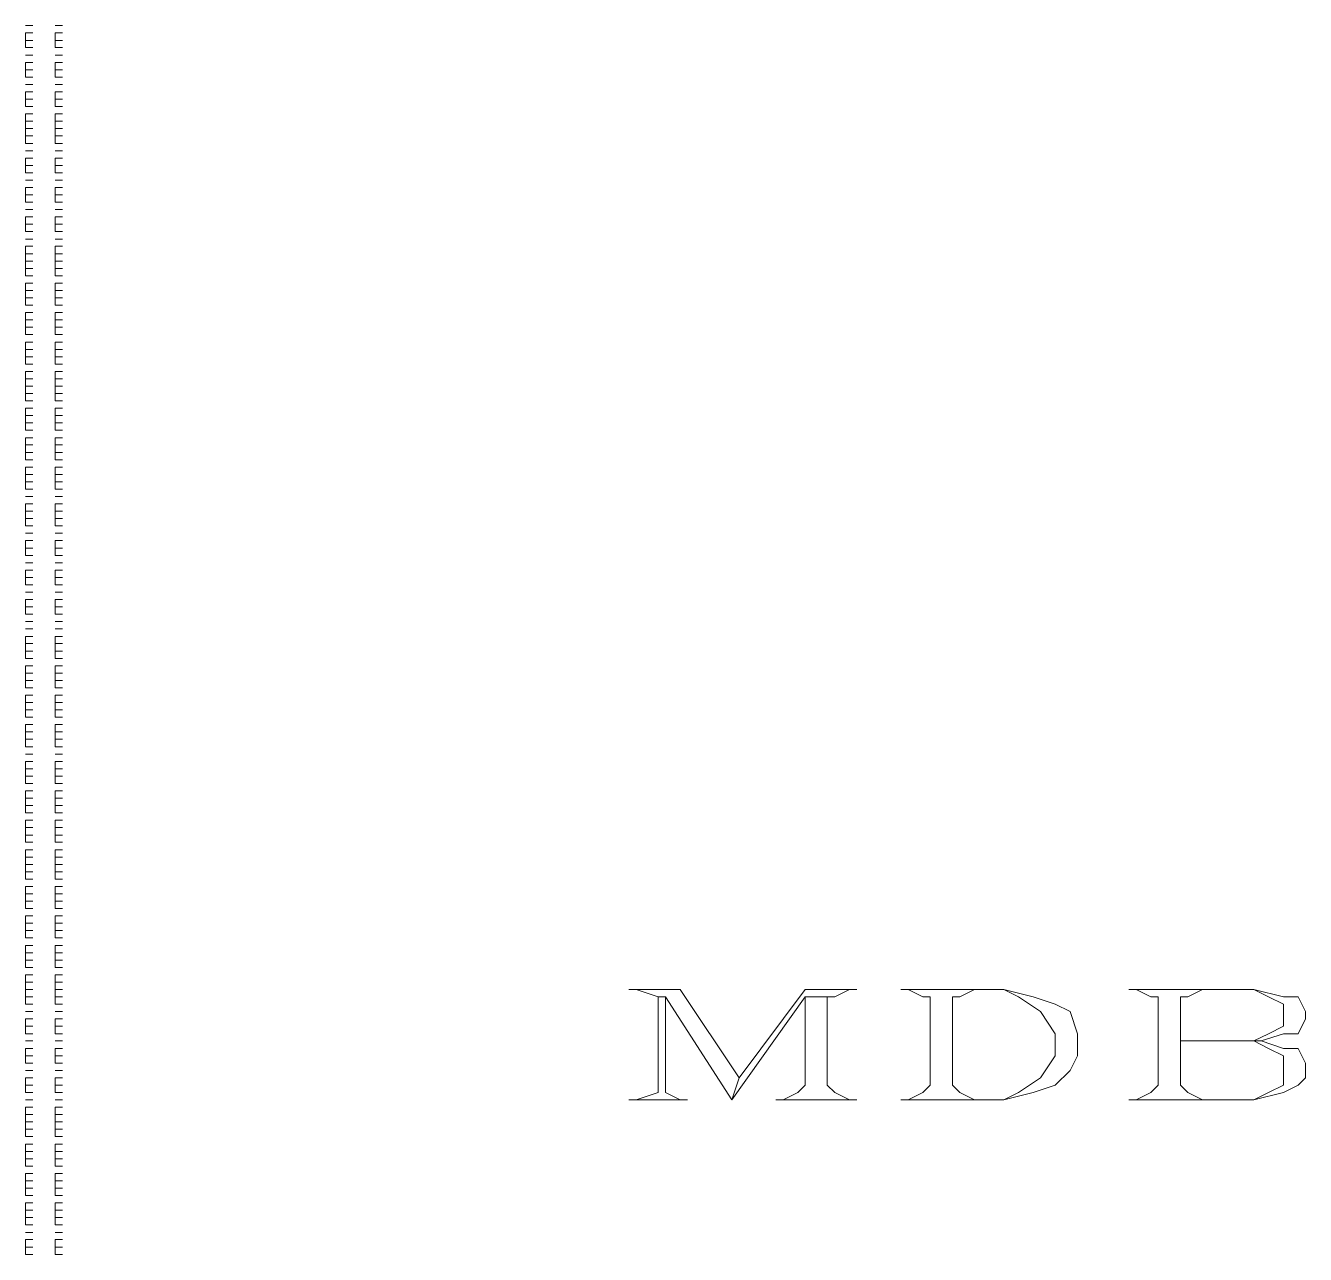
# Model space of a CAD drawing. Header units: inches. Extents: x 0.2 to 10.8, y 0.5 to 8.
# Drawn here: x 9.0083 to 9.2983, y 5.2783 to 5.5567 of the extents above; entities that cross this region are included whole.
import ezdxf

# ---------------------------------------------------------------- set-up
doc = ezdxf.new("R2010")
doc.units = ezdxf.units.IN
doc.header["$MEASUREMENT"] = 0
doc.layers.add('PDF_Geometry', color=7, linetype='Continuous')

msp = doc.modelspace()

# ---------------------------------------------------------------- linework, layer by layer
at = {"layer": 'PDF_Geometry', "lineweight": 13}
for points in [[(9.00833, 5.55667), (9.01, 5.55667)], [(9.00833, 5.55667), (9.01, 5.55667)], [(9.015, 5.55667), (9.01667, 5.55667)], [(9.015, 5.55667), (9.01667, 5.55667)], [(9.00833, 5.55333), (9.00833, 5.555)], [(9.00833, 5.555), (9.01, 5.555)], [(9.015, 5.55333), (9.015, 5.555)], [(9.015, 5.555), (9.01667, 5.555)], [(9.00833, 5.55167), (9.00833, 5.55333)], [(9.00833, 5.55333), (9.01, 5.55333)], [(9.00833, 5.55167), (9.01, 5.55167)], [(9.015, 5.55167), (9.015, 5.55333)], [(9.015, 5.55333), (9.01667, 5.55333)], [(9.015, 5.55167), (9.01667, 5.55167)], [(9.00833, 5.55), (9.01, 5.55)], [(9.00833, 5.55), (9.01, 5.55)], [(9.00833, 5.54667), (9.00833, 5.54833)], [(9.00833, 5.54833), (9.01, 5.54833)], [(9.015, 5.55), (9.01667, 5.55)], [(9.015, 5.55), (9.01667, 5.55)], [(9.015, 5.54667), (9.015, 5.54833)], [(9.015, 5.54833), (9.01667, 5.54833)], [(9.00833, 5.545), (9.00833, 5.54667)], [(9.00833, 5.54667), (9.01, 5.54667)], [(9.00833, 5.545), (9.01, 5.545)], [(9.015, 5.545), (9.015, 5.54667)], [(9.015, 5.54667), (9.01667, 5.54667)], [(9.015, 5.545), (9.01667, 5.545)], [(9.00833, 5.54333), (9.01, 5.54333)], [(9.00833, 5.54333), (9.01, 5.54333)], [(9.015, 5.54333), (9.01667, 5.54333)], [(9.015, 5.54333), (9.01667, 5.54333)], [(9.00833, 5.54), (9.00833, 5.54167)], [(9.00833, 5.54167), (9.01, 5.54167)], [(9.00833, 5.53833), (9.00833, 5.54)], [(9.00833, 5.54), (9.01, 5.54)], [(9.015, 5.54), (9.015, 5.54167)], [(9.015, 5.54167), (9.01667, 5.54167)], [(9.015, 5.53833), (9.015, 5.54)], [(9.015, 5.54), (9.01667, 5.54)], [(9.00833, 5.53833), (9.01, 5.53833)], [(9.00833, 5.535), (9.00833, 5.53667)], [(9.00833, 5.53667), (9.01, 5.53667)], [(9.015, 5.53833), (9.01667, 5.53833)], [(9.015, 5.535), (9.015, 5.53667)], [(9.015, 5.53667), (9.01667, 5.53667)], [(9.00833, 5.53333), (9.00833, 5.535)], [(9.00833, 5.535), (9.01, 5.535)], [(9.00833, 5.53167), (9.00833, 5.53333)], [(9.00833, 5.53333), (9.01, 5.53333)], [(9.015, 5.53333), (9.015, 5.535)], [(9.015, 5.535), (9.01667, 5.535)], [(9.015, 5.53167), (9.015, 5.53333)], [(9.015, 5.53333), (9.01667, 5.53333)], [(9.00833, 5.53), (9.00833, 5.53167)], [(9.00833, 5.53167), (9.01, 5.53167)], [(9.015, 5.53), (9.015, 5.53167)], [(9.015, 5.53167), (9.01667, 5.53167)], [(9.00833, 5.53), (9.01, 5.53)], [(9.00833, 5.52833), (9.01, 5.52833)], [(9.00833, 5.52833), (9.01, 5.52833)], [(9.015, 5.53), (9.01667, 5.53)], [(9.015, 5.52833), (9.01667, 5.52833)], [(9.015, 5.52833), (9.01667, 5.52833)], [(9.00833, 5.525), (9.00833, 5.52667)], [(9.00833, 5.52667), (9.01, 5.52667)], [(9.00833, 5.52333), (9.00833, 5.525)], [(9.00833, 5.525), (9.01, 5.525)], [(9.015, 5.525), (9.015, 5.52667)], [(9.015, 5.52667), (9.01667, 5.52667)], [(9.015, 5.52333), (9.015, 5.525)], [(9.015, 5.525), (9.01667, 5.525)], [(9.00833, 5.52333), (9.01, 5.52333)], [(9.00833, 5.52167), (9.01, 5.52167)], [(9.00833, 5.52167), (9.01, 5.52167)], [(9.015, 5.52333), (9.01667, 5.52333)], [(9.015, 5.52167), (9.01667, 5.52167)], [(9.015, 5.52167), (9.01667, 5.52167)], [(9.00833, 5.51833), (9.00833, 5.52)], [(9.00833, 5.52), (9.01, 5.52)], [(9.015, 5.51833), (9.015, 5.52)], [(9.015, 5.52), (9.01667, 5.52)], [(9.00833, 5.51667), (9.00833, 5.51833)], [(9.00833, 5.51833), (9.01, 5.51833)], [(9.00833, 5.51667), (9.01, 5.51667)], [(9.015, 5.51667), (9.015, 5.51833)], [(9.015, 5.51833), (9.01667, 5.51833)], [(9.015, 5.51667), (9.01667, 5.51667)], [(9.00833, 5.515), (9.01, 5.515)], [(9.00833, 5.515), (9.01, 5.515)], [(9.00833, 5.51167), (9.00833, 5.51333)], [(9.00833, 5.51333), (9.01, 5.51333)], [(9.015, 5.515), (9.01667, 5.515)], [(9.015, 5.515), (9.01667, 5.515)], [(9.015, 5.51167), (9.015, 5.51333)], [(9.015, 5.51333), (9.01667, 5.51333)], [(9.00833, 5.51), (9.00833, 5.51167)], [(9.00833, 5.51167), (9.01, 5.51167)], [(9.015, 5.51), (9.015, 5.51167)], [(9.015, 5.51167), (9.01667, 5.51167)], [(9.00833, 5.51), (9.01, 5.51)], [(9.00833, 5.50833), (9.01, 5.50833)], [(9.00833, 5.50833), (9.01, 5.50833)], [(9.015, 5.51), (9.01667, 5.51)], [(9.015, 5.50833), (9.01667, 5.50833)], [(9.015, 5.50833), (9.01667, 5.50833)], [(9.00833, 5.505), (9.00833, 5.50667)], [(9.00833, 5.50667), (9.01, 5.50667)], [(9.00833, 5.50333), (9.00833, 5.505)], [(9.00833, 5.505), (9.01, 5.505)], [(9.015, 5.505), (9.015, 5.50667)], [(9.015, 5.50667), (9.01667, 5.50667)], [(9.015, 5.50333), (9.015, 5.505)], [(9.015, 5.505), (9.01667, 5.505)], [(9.00833, 5.50167), (9.00833, 5.50333)], [(9.00833, 5.50333), (9.01, 5.50333)], [(9.00833, 5.5), (9.00833, 5.50167)], [(9.00833, 5.50167), (9.01, 5.50167)], [(9.015, 5.50167), (9.015, 5.50333)], [(9.015, 5.50333), (9.01667, 5.50333)], [(9.015, 5.5), (9.015, 5.50167)], [(9.015, 5.50167), (9.01667, 5.50167)], [(9.00833, 5.5), (9.01, 5.5)], [(9.015, 5.5), (9.01667, 5.5)], [(9.00833, 5.49667), (9.00833, 5.49833)], [(9.00833, 5.49833), (9.01, 5.49833)], [(9.00833, 5.495), (9.00833, 5.49667)], [(9.00833, 5.49667), (9.01, 5.49667)], [(9.015, 5.49667), (9.015, 5.49833)], [(9.015, 5.49833), (9.01667, 5.49833)], [(9.015, 5.495), (9.015, 5.49667)], [(9.015, 5.49667), (9.01667, 5.49667)], [(9.00833, 5.49333), (9.00833, 5.495)], [(9.00833, 5.495), (9.01, 5.495)], [(9.00833, 5.49333), (9.01, 5.49333)], [(9.015, 5.49333), (9.015, 5.495)], [(9.015, 5.495), (9.01667, 5.495)], [(9.015, 5.49333), (9.01667, 5.49333)], [(9.00833, 5.49), (9.00833, 5.49167)], [(9.00833, 5.49167), (9.01, 5.49167)], [(9.00833, 5.48833), (9.00833, 5.49)], [(9.00833, 5.49), (9.01, 5.49)], [(9.015, 5.49), (9.015, 5.49167)], [(9.015, 5.49167), (9.01667, 5.49167)], [(9.015, 5.48833), (9.015, 5.49)], [(9.015, 5.49), (9.01667, 5.49)], [(9.00833, 5.48667), (9.00833, 5.48833)], [(9.00833, 5.48833), (9.01, 5.48833)], [(9.015, 5.48667), (9.015, 5.48833)], [(9.015, 5.48833), (9.01667, 5.48833)], [(9.00833, 5.48667), (9.01, 5.48667)], [(9.00833, 5.48333), (9.00833, 5.485)], [(9.00833, 5.485), (9.01, 5.485)], [(9.015, 5.48667), (9.01667, 5.48667)], [(9.015, 5.48333), (9.015, 5.485)], [(9.015, 5.485), (9.01667, 5.485)], [(9.00833, 5.48167), (9.00833, 5.48333)], [(9.00833, 5.48333), (9.01, 5.48333)], [(9.00833, 5.48), (9.00833, 5.48167)], [(9.00833, 5.48167), (9.01, 5.48167)], [(9.015, 5.48167), (9.015, 5.48333)], [(9.015, 5.48333), (9.01667, 5.48333)], [(9.015, 5.48), (9.015, 5.48167)], [(9.015, 5.48167), (9.01667, 5.48167)], [(9.00833, 5.48), (9.01, 5.48)], [(9.00833, 5.47667), (9.00833, 5.47833)], [(9.00833, 5.47833), (9.01, 5.47833)], [(9.015, 5.48), (9.01667, 5.48)], [(9.015, 5.47667), (9.015, 5.47833)], [(9.015, 5.47833), (9.01667, 5.47833)], [(9.00833, 5.475), (9.00833, 5.47667)], [(9.00833, 5.47667), (9.01, 5.47667)], [(9.015, 5.475), (9.015, 5.47667)], [(9.015, 5.47667), (9.01667, 5.47667)], [(9.00833, 5.47333), (9.00833, 5.475)], [(9.00833, 5.475), (9.01, 5.475)], [(9.00833, 5.47167), (9.00833, 5.47333)], [(9.00833, 5.47333), (9.01, 5.47333)], [(9.015, 5.47333), (9.015, 5.475)], [(9.015, 5.475), (9.01667, 5.475)], [(9.015, 5.47167), (9.015, 5.47333)], [(9.015, 5.47333), (9.01667, 5.47333)], [(9.00833, 5.47167), (9.01, 5.47167)], [(9.00833, 5.46833), (9.00833, 5.47)], [(9.00833, 5.47), (9.01, 5.47)], [(9.015, 5.47167), (9.01667, 5.47167)], [(9.015, 5.46833), (9.015, 5.47)], [(9.015, 5.47), (9.01667, 5.47)], [(9.00833, 5.46667), (9.00833, 5.46833)], [(9.00833, 5.46833), (9.01, 5.46833)], [(9.00833, 5.465), (9.00833, 5.46667)], [(9.00833, 5.46667), (9.01, 5.46667)], [(9.015, 5.46667), (9.015, 5.46833)], [(9.015, 5.46833), (9.01667, 5.46833)], [(9.015, 5.465), (9.015, 5.46667)], [(9.015, 5.46667), (9.01667, 5.46667)], [(9.00833, 5.465), (9.01, 5.465)], [(9.015, 5.465), (9.01667, 5.465)], [(9.00833, 5.46167), (9.00833, 5.46333)], [(9.00833, 5.46333), (9.01, 5.46333)], [(9.00833, 5.46), (9.00833, 5.46167)], [(9.00833, 5.46167), (9.01, 5.46167)], [(9.015, 5.46167), (9.015, 5.46333)], [(9.015, 5.46333), (9.01667, 5.46333)], [(9.015, 5.46), (9.015, 5.46167)], [(9.015, 5.46167), (9.01667, 5.46167)], [(9.00833, 5.45833), (9.00833, 5.46)], [(9.00833, 5.46), (9.01, 5.46)], [(9.00833, 5.45833), (9.01, 5.45833)], [(9.015, 5.45833), (9.015, 5.46)], [(9.015, 5.46), (9.01667, 5.46)], [(9.015, 5.45833), (9.01667, 5.45833)], [(9.00833, 5.455), (9.00833, 5.45667)], [(9.00833, 5.45667), (9.01, 5.45667)], [(9.00833, 5.45333), (9.00833, 5.455)], [(9.00833, 5.455), (9.01, 5.455)], [(9.015, 5.455), (9.015, 5.45667)], [(9.015, 5.45667), (9.01667, 5.45667)], [(9.015, 5.45333), (9.015, 5.455)], [(9.015, 5.455), (9.01667, 5.455)], [(9.00833, 5.45167), (9.00833, 5.45333)], [(9.00833, 5.45333), (9.01, 5.45333)], [(9.015, 5.45167), (9.015, 5.45333)], [(9.015, 5.45333), (9.01667, 5.45333)], [(9.00833, 5.45167), (9.01, 5.45167)], [(9.00833, 5.45), (9.01, 5.45)], [(9.00833, 5.45), (9.01, 5.45)], [(9.015, 5.45167), (9.01667, 5.45167)], [(9.015, 5.45), (9.01667, 5.45)], [(9.015, 5.45), (9.01667, 5.45)], [(9.00833, 5.44667), (9.00833, 5.44833)], [(9.00833, 5.44833), (9.01, 5.44833)], [(9.00833, 5.445), (9.00833, 5.44667)], [(9.00833, 5.44667), (9.01, 5.44667)], [(9.015, 5.44667), (9.015, 5.44833)], [(9.015, 5.44833), (9.01667, 5.44833)], [(9.015, 5.445), (9.015, 5.44667)], [(9.015, 5.44667), (9.01667, 5.44667)], [(9.00833, 5.44333), (9.00833, 5.445)], [(9.00833, 5.445), (9.01, 5.445)], [(9.015, 5.44333), (9.015, 5.445)], [(9.015, 5.445), (9.01667, 5.445)], [(9.00833, 5.44333), (9.01, 5.44333)], [(9.00833, 5.44167), (9.01, 5.44167)], [(9.00833, 5.44167), (9.01, 5.44167)], [(9.015, 5.44333), (9.01667, 5.44333)], [(9.015, 5.44167), (9.01667, 5.44167)], [(9.015, 5.44167), (9.01667, 5.44167)], [(9.00833, 5.43833), (9.00833, 5.44)], [(9.00833, 5.44), (9.01, 5.44)], [(9.00833, 5.43667), (9.00833, 5.43833)], [(9.00833, 5.43833), (9.01, 5.43833)], [(9.015, 5.43833), (9.015, 5.44)], [(9.015, 5.44), (9.01667, 5.44)], [(9.015, 5.43667), (9.015, 5.43833)], [(9.015, 5.43833), (9.01667, 5.43833)], [(9.00833, 5.43667), (9.01, 5.43667)], [(9.00833, 5.435), (9.01, 5.435)], [(9.00833, 5.435), (9.01, 5.435)], [(9.015, 5.43667), (9.01667, 5.43667)], [(9.015, 5.435), (9.01667, 5.435)], [(9.015, 5.435), (9.01667, 5.435)], [(9.00833, 5.43167), (9.00833, 5.43333)], [(9.00833, 5.43333), (9.01, 5.43333)], [(9.015, 5.43167), (9.015, 5.43333)], [(9.015, 5.43333), (9.01667, 5.43333)], [(9.00833, 5.43), (9.00833, 5.43167)], [(9.00833, 5.43167), (9.01, 5.43167)], [(9.00833, 5.43), (9.01, 5.43)], [(9.015, 5.43), (9.015, 5.43167)], [(9.015, 5.43167), (9.01667, 5.43167)], [(9.015, 5.43), (9.01667, 5.43)], [(9.00833, 5.42833), (9.01, 5.42833)], [(9.00833, 5.42833), (9.01, 5.42833)], [(9.00833, 5.425), (9.00833, 5.42667)], [(9.00833, 5.42667), (9.01, 5.42667)], [(9.015, 5.42833), (9.01667, 5.42833)], [(9.015, 5.42833), (9.01667, 5.42833)], [(9.015, 5.425), (9.015, 5.42667)], [(9.015, 5.42667), (9.01667, 5.42667)], [(9.00833, 5.42333), (9.00833, 5.425)], [(9.00833, 5.425), (9.01, 5.425)], [(9.00833, 5.42333), (9.01, 5.42333)], [(9.015, 5.42333), (9.015, 5.425)], [(9.015, 5.425), (9.01667, 5.425)], [(9.015, 5.42333), (9.01667, 5.42333)], [(9.00833, 5.42167), (9.01, 5.42167)], [(9.00833, 5.42167), (9.01, 5.42167)], [(9.015, 5.42167), (9.01667, 5.42167)], [(9.015, 5.42167), (9.01667, 5.42167)], [(9.00833, 5.42), (9.01, 5.42)], [(9.00833, 5.42), (9.01, 5.42)], [(9.00833, 5.41667), (9.00833, 5.41833)], [(9.00833, 5.41833), (9.01, 5.41833)], [(9.015, 5.42), (9.01667, 5.42)], [(9.015, 5.42), (9.01667, 5.42)], [(9.015, 5.41667), (9.015, 5.41833)], [(9.015, 5.41833), (9.01667, 5.41833)], [(9.00833, 5.415), (9.00833, 5.41667)], [(9.00833, 5.41667), (9.01, 5.41667)], [(9.00833, 5.41333), (9.00833, 5.415)], [(9.00833, 5.415), (9.01, 5.415)], [(9.015, 5.415), (9.015, 5.41667)], [(9.015, 5.41667), (9.01667, 5.41667)], [(9.015, 5.41333), (9.015, 5.415)], [(9.015, 5.415), (9.01667, 5.415)], [(9.00833, 5.41333), (9.01, 5.41333)], [(9.00833, 5.41), (9.00833, 5.41167)], [(9.00833, 5.41167), (9.01, 5.41167)], [(9.015, 5.41333), (9.01667, 5.41333)], [(9.015, 5.41), (9.015, 5.41167)], [(9.015, 5.41167), (9.01667, 5.41167)], [(9.00833, 5.40833), (9.00833, 5.41)], [(9.00833, 5.41), (9.01, 5.41)], [(9.015, 5.40833), (9.015, 5.41)], [(9.015, 5.41), (9.01667, 5.41)], [(9.00833, 5.40667), (9.00833, 5.40833)], [(9.00833, 5.40833), (9.01, 5.40833)], [(9.00833, 5.40667), (9.01, 5.40667)], [(9.015, 5.40667), (9.015, 5.40833)], [(9.015, 5.40833), (9.01667, 5.40833)], [(9.015, 5.40667), (9.01667, 5.40667)], [(9.00833, 5.40333), (9.00833, 5.405)], [(9.00833, 5.405), (9.01, 5.405)], [(9.00833, 5.40167), (9.00833, 5.40333)], [(9.00833, 5.40333), (9.01, 5.40333)], [(9.015, 5.40333), (9.015, 5.405)], [(9.015, 5.405), (9.01667, 5.405)], [(9.015, 5.40167), (9.015, 5.40333)], [(9.015, 5.40333), (9.01667, 5.40333)], [(9.00833, 5.4), (9.00833, 5.40167)], [(9.00833, 5.40167), (9.01, 5.40167)], [(9.00833, 5.4), (9.01, 5.4)], [(9.015, 5.4), (9.015, 5.40167)], [(9.015, 5.40167), (9.01667, 5.40167)], [(9.015, 5.4), (9.01667, 5.4)], [(9.00833, 5.39667), (9.00833, 5.39833)], [(9.00833, 5.39833), (9.01, 5.39833)], [(9.015, 5.39667), (9.015, 5.39833)], [(9.015, 5.39833), (9.01667, 5.39833)], [(9.00833, 5.395), (9.00833, 5.39667)], [(9.00833, 5.39667), (9.01, 5.39667)], [(9.00833, 5.39333), (9.00833, 5.395)], [(9.00833, 5.395), (9.01, 5.395)], [(9.015, 5.395), (9.015, 5.39667)], [(9.015, 5.39667), (9.01667, 5.39667)], [(9.015, 5.39333), (9.015, 5.395)], [(9.015, 5.395), (9.01667, 5.395)], [(9.00833, 5.39333), (9.01, 5.39333)], [(9.00833, 5.39167), (9.01, 5.39167)], [(9.00833, 5.39167), (9.01, 5.39167)], [(9.015, 5.39333), (9.01667, 5.39333)], [(9.015, 5.39167), (9.01667, 5.39167)], [(9.015, 5.39167), (9.01667, 5.39167)], [(9.00833, 5.38833), (9.00833, 5.39)], [(9.00833, 5.39), (9.01, 5.39)], [(9.00833, 5.38667), (9.00833, 5.38833)], [(9.00833, 5.38833), (9.01, 5.38833)], [(9.015, 5.38833), (9.015, 5.39)], [(9.015, 5.39), (9.01667, 5.39)], [(9.015, 5.38667), (9.015, 5.38833)], [(9.015, 5.38833), (9.01667, 5.38833)], [(9.00833, 5.385), (9.00833, 5.38667)], [(9.00833, 5.38667), (9.01, 5.38667)], [(9.015, 5.385), (9.015, 5.38667)], [(9.015, 5.38667), (9.01667, 5.38667)], [(9.00833, 5.385), (9.01, 5.385)], [(9.00833, 5.38167), (9.00833, 5.38333)], [(9.00833, 5.38333), (9.01, 5.38333)], [(9.015, 5.385), (9.01667, 5.385)], [(9.015, 5.38167), (9.015, 5.38333)], [(9.015, 5.38333), (9.01667, 5.38333)], [(9.00833, 5.38), (9.00833, 5.38167)], [(9.00833, 5.38167), (9.01, 5.38167)], [(9.00833, 5.37833), (9.00833, 5.38)], [(9.00833, 5.38), (9.01, 5.38)], [(9.015, 5.38), (9.015, 5.38167)], [(9.015, 5.38167), (9.01667, 5.38167)], [(9.015, 5.37833), (9.015, 5.38)], [(9.015, 5.38), (9.01667, 5.38)], [(9.00833, 5.37833), (9.01, 5.37833)], [(9.00833, 5.375), (9.00833, 5.37667)], [(9.00833, 5.37667), (9.01, 5.37667)], [(9.015, 5.37833), (9.01667, 5.37833)], [(9.015, 5.375), (9.015, 5.37667)], [(9.015, 5.37667), (9.01667, 5.37667)], [(9.00833, 5.37333), (9.00833, 5.375)], [(9.00833, 5.375), (9.01, 5.375)], [(9.015, 5.37333), (9.015, 5.375)], [(9.015, 5.375), (9.01667, 5.375)], [(9.00833, 5.37167), (9.00833, 5.37333)], [(9.00833, 5.37333), (9.01, 5.37333)], [(9.00833, 5.37167), (9.01, 5.37167)], [(9.015, 5.37167), (9.015, 5.37333)], [(9.015, 5.37333), (9.01667, 5.37333)], [(9.015, 5.37167), (9.01667, 5.37167)], [(9.00833, 5.36833), (9.00833, 5.37)], [(9.00833, 5.37), (9.01, 5.37)], [(9.00833, 5.36667), (9.00833, 5.36833)], [(9.00833, 5.36833), (9.01, 5.36833)], [(9.015, 5.36833), (9.015, 5.37)], [(9.015, 5.37), (9.01667, 5.37)], [(9.015, 5.36667), (9.015, 5.36833)], [(9.015, 5.36833), (9.01667, 5.36833)], [(9.00833, 5.365), (9.00833, 5.36667)], [(9.00833, 5.36667), (9.01, 5.36667)], [(9.015, 5.365), (9.015, 5.36667)], [(9.015, 5.36667), (9.01667, 5.36667)], [(9.00833, 5.36333), (9.00833, 5.365)], [(9.00833, 5.365), (9.01, 5.365)], [(9.00833, 5.36333), (9.01, 5.36333)], [(9.015, 5.36333), (9.015, 5.365)], [(9.015, 5.365), (9.01667, 5.365)], [(9.015, 5.36333), (9.01667, 5.36333)], [(9.00833, 5.36), (9.00833, 5.36167)], [(9.00833, 5.36167), (9.01, 5.36167)], [(9.00833, 5.35833), (9.00833, 5.36)], [(9.00833, 5.36), (9.01, 5.36)], [(9.015, 5.36), (9.015, 5.36167)], [(9.015, 5.36167), (9.01667, 5.36167)], [(9.015, 5.35833), (9.015, 5.36)], [(9.015, 5.36), (9.01667, 5.36)], [(9.00833, 5.35667), (9.00833, 5.35833)], [(9.00833, 5.35833), (9.01, 5.35833)], [(9.00833, 5.35667), (9.01, 5.35667)], [(9.015, 5.35667), (9.015, 5.35833)], [(9.015, 5.35833), (9.01667, 5.35833)], [(9.015, 5.35667), (9.01667, 5.35667)], [(9.00833, 5.35333), (9.00833, 5.355)], [(9.00833, 5.355), (9.01, 5.355)], [(9.015, 5.35333), (9.015, 5.355)], [(9.015, 5.355), (9.01667, 5.355)], [(9.00833, 5.35167), (9.00833, 5.35333)], [(9.00833, 5.35333), (9.01, 5.35333)], [(9.00833, 5.35), (9.00833, 5.35167)], [(9.00833, 5.35167), (9.01, 5.35167)], [(9.015, 5.35167), (9.015, 5.35333)], [(9.015, 5.35333), (9.01667, 5.35333)], [(9.015, 5.35), (9.015, 5.35167)], [(9.015, 5.35167), (9.01667, 5.35167)], [(9.00833, 5.35), (9.01, 5.35)], [(9.00833, 5.34667), (9.00833, 5.34833)], [(9.00833, 5.34833), (9.01, 5.34833)], [(9.015, 5.35), (9.01667, 5.35)], [(9.015, 5.34667), (9.015, 5.34833)], [(9.015, 5.34833), (9.01667, 5.34833)], [(9.00833, 5.345), (9.00833, 5.34667)], [(9.00833, 5.34667), (9.01, 5.34667)], [(9.00833, 5.34333), (9.00833, 5.345)], [(9.00833, 5.345), (9.01, 5.345)], [(9.015, 5.345), (9.015, 5.34667)], [(9.015, 5.34667), (9.01667, 5.34667)], [(9.015, 5.34333), (9.015, 5.345)], [(9.015, 5.345), (9.01667, 5.345)], [(9.00833, 5.34333), (9.01, 5.34333)], [(9.015, 5.34333), (9.01667, 5.34333)], [(9.00833, 5.34), (9.00833, 5.34167)], [(9.00833, 5.34167), (9.01, 5.34167)], [(9.00833, 5.33833), (9.00833, 5.34)], [(9.00833, 5.34), (9.01, 5.34)], [(9.015, 5.34), (9.015, 5.34167)], [(9.015, 5.34167), (9.01667, 5.34167)], [(9.015, 5.33833), (9.015, 5.34)], [(9.015, 5.34), (9.01667, 5.34)], [(9.00833, 5.33667), (9.00833, 5.33833)], [(9.00833, 5.33833), (9.01, 5.33833)], [(9.00833, 5.335), (9.00833, 5.33667)], [(9.00833, 5.33667), (9.01, 5.33667)], [(9.015, 5.33667), (9.015, 5.33833)], [(9.015, 5.33833), (9.01667, 5.33833)], [(9.015, 5.335), (9.015, 5.33667)], [(9.015, 5.33667), (9.01667, 5.33667)], [(9.15667, 5.33833), (9.145, 5.33833), (9.145, 5.33833), (9.14667, 5.33833), (9.15167, 5.33667), (9.15334, 5.33667), (9.16834, 5.31333), (9.17, 5.31833), (9.15667, 5.33833)], [(9.15167, 5.33667), (9.15167, 5.315), (9.14667, 5.31333), (9.145, 5.31333), (9.145, 5.31333), (9.15834, 5.31333), (9.15834, 5.31333), (9.15667, 5.31333), (9.15334, 5.315), (9.15334, 5.33667), (9.15167, 5.33667)], [(9.19667, 5.33833), (9.185, 5.33833), (9.17, 5.31833), (9.16834, 5.31333), (9.16834, 5.31333), (9.185, 5.33667), (9.19167, 5.33667), (9.195, 5.33833), (9.19667, 5.33833)], [(9.19167, 5.33667), (9.185, 5.33667), (9.185, 5.31667), (9.18334, 5.315), (9.18, 5.31333), (9.17834, 5.31333), (9.17834, 5.31333), (9.19667, 5.31333), (9.19667, 5.31333), (9.195, 5.31333), (9.19167, 5.315), (9.19, 5.31667), (9.19, 5.33667), (9.19167, 5.33667)], [(9.23, 5.33833), (9.20667, 5.33833), (9.20667, 5.33833), (9.20834, 5.33833), (9.23, 5.33833), (9.23334, 5.33667), (9.23834, 5.33333), (9.24167, 5.32833), (9.24167, 5.32333), (9.23834, 5.31833), (9.23334, 5.315), (9.23, 5.31333), (9.22334, 5.31333), (9.20834, 5.31333), (9.20667, 5.31333), (9.20667, 5.31333), (9.23, 5.31333), (9.23667, 5.315), (9.24167, 5.31667), (9.245, 5.32), (9.24667, 5.32333), (9.24667, 5.32833), (9.245, 5.33333), (9.24167, 5.335), (9.23667, 5.33667), (9.23, 5.33833)], [(9.20834, 5.33833), (9.21167, 5.33667), (9.21334, 5.33667), (9.21334, 5.31667), (9.21167, 5.315), (9.20834, 5.31333), (9.22334, 5.31333), (9.22, 5.315), (9.21834, 5.31667), (9.21834, 5.33667), (9.22, 5.33667), (9.22334, 5.33833), (9.23, 5.33833), (9.20834, 5.33833)], [(9.25834, 5.33833), (9.25834, 5.33833), (9.26, 5.33833), (9.28667, 5.33833), (9.29, 5.33667), (9.29334, 5.335), (9.29334, 5.33), (9.29, 5.32833), (9.28667, 5.32667), (9.27, 5.32667), (9.28834, 5.32667), (9.29334, 5.32833), (9.29667, 5.32833), (9.29834, 5.33167), (9.29834, 5.33333), (9.29667, 5.33667), (9.29334, 5.33667), (9.28667, 5.33833), (9.25834, 5.33833)], [(9.26, 5.33833), (9.26334, 5.33667), (9.265, 5.33667), (9.265, 5.31667), (9.26334, 5.315), (9.26, 5.31333), (9.275, 5.31333), (9.27167, 5.315), (9.27, 5.31667), (9.27, 5.32667), (9.28667, 5.32667), (9.28834, 5.32667), (9.27, 5.32667), (9.27, 5.33667), (9.27167, 5.33667), (9.275, 5.33833), (9.28667, 5.33833), (9.26, 5.33833)], [(9.00833, 5.335), (9.01, 5.335)], [(9.00833, 5.33333), (9.01, 5.33333)], [(9.00833, 5.33333), (9.01, 5.33333)], [(9.015, 5.335), (9.01667, 5.335)], [(9.015, 5.33333), (9.01667, 5.33333)], [(9.015, 5.33333), (9.01667, 5.33333)], [(9.00833, 5.33), (9.00833, 5.33167)], [(9.00833, 5.33167), (9.01, 5.33167)], [(9.015, 5.33), (9.015, 5.33167)], [(9.015, 5.33167), (9.01667, 5.33167)], [(9.00833, 5.32833), (9.00833, 5.33)], [(9.00833, 5.33), (9.01, 5.33)], [(9.00833, 5.32833), (9.01, 5.32833)], [(9.015, 5.32833), (9.015, 5.33)], [(9.015, 5.33), (9.01667, 5.33)], [(9.015, 5.32833), (9.01667, 5.32833)], [(9.00833, 5.32667), (9.01, 5.32667)], [(9.00833, 5.32667), (9.01, 5.32667)], [(9.00833, 5.32333), (9.00833, 5.325)], [(9.00833, 5.325), (9.01, 5.325)], [(9.015, 5.32667), (9.01667, 5.32667)], [(9.015, 5.32667), (9.01667, 5.32667)], [(9.015, 5.32333), (9.015, 5.325)], [(9.015, 5.325), (9.01667, 5.325)], [(9.28834, 5.32667), (9.28667, 5.32667), (9.29, 5.325), (9.29334, 5.32333), (9.29334, 5.31667), (9.29, 5.315), (9.28667, 5.31333), (9.275, 5.31333), (9.26, 5.31333), (9.25834, 5.31333), (9.25834, 5.31333), (9.28667, 5.31333), (9.29334, 5.315), (9.29667, 5.31667), (9.29834, 5.31833), (9.29834, 5.32167), (9.29667, 5.325), (9.29334, 5.325), (9.28834, 5.32667)], [(9.00833, 5.32167), (9.00833, 5.32333)], [(9.00833, 5.32333), (9.01, 5.32333)], [(9.00833, 5.32167), (9.01, 5.32167)], [(9.015, 5.32167), (9.015, 5.32333)], [(9.015, 5.32333), (9.01667, 5.32333)], [(9.015, 5.32167), (9.01667, 5.32167)], [(9.00833, 5.32), (9.01, 5.32)], [(9.00833, 5.32), (9.01, 5.32)], [(9.015, 5.32), (9.01667, 5.32)], [(9.015, 5.32), (9.01667, 5.32)], [(9.00833, 5.31667), (9.00833, 5.31833)], [(9.00833, 5.31833), (9.01, 5.31833)], [(9.00833, 5.315), (9.00833, 5.31667)], [(9.00833, 5.31667), (9.01, 5.31667)], [(9.015, 5.31667), (9.015, 5.31833)], [(9.015, 5.31833), (9.01667, 5.31833)], [(9.015, 5.315), (9.015, 5.31667)], [(9.015, 5.31667), (9.01667, 5.31667)], [(9.00833, 5.315), (9.01, 5.315)], [(9.00833, 5.31333), (9.01, 5.31333)], [(9.00833, 5.31333), (9.01, 5.31333)], [(9.015, 5.315), (9.01667, 5.315)], [(9.015, 5.31333), (9.01667, 5.31333)], [(9.015, 5.31333), (9.01667, 5.31333)], [(9.00833, 5.31), (9.00833, 5.31167)], [(9.00833, 5.31167), (9.01, 5.31167)], [(9.00833, 5.30833), (9.00833, 5.31)], [(9.00833, 5.31), (9.01, 5.31)], [(9.015, 5.31), (9.015, 5.31167)], [(9.015, 5.31167), (9.01667, 5.31167)], [(9.015, 5.30833), (9.015, 5.31)], [(9.015, 5.31), (9.01667, 5.31)], [(9.00833, 5.30667), (9.00833, 5.30833)], [(9.00833, 5.30833), (9.01, 5.30833)], [(9.015, 5.30667), (9.015, 5.30833)], [(9.015, 5.30833), (9.01667, 5.30833)], [(9.00833, 5.305), (9.00833, 5.30667)], [(9.00833, 5.30667), (9.01, 5.30667)], [(9.00833, 5.305), (9.01, 5.305)], [(9.015, 5.305), (9.015, 5.30667)], [(9.015, 5.30667), (9.01667, 5.30667)], [(9.015, 5.305), (9.01667, 5.305)], [(9.00833, 5.30167), (9.00833, 5.30333)], [(9.00833, 5.30333), (9.01, 5.30333)], [(9.00833, 5.3), (9.00833, 5.30167)], [(9.00833, 5.30167), (9.01, 5.30167)], [(9.015, 5.30167), (9.015, 5.30333)], [(9.015, 5.30333), (9.01667, 5.30333)], [(9.015, 5.3), (9.015, 5.30167)], [(9.015, 5.30167), (9.01667, 5.30167)], [(9.00833, 5.29833), (9.00833, 5.3)], [(9.00833, 5.3), (9.01, 5.3)], [(9.015, 5.29833), (9.015, 5.3)], [(9.015, 5.3), (9.01667, 5.3)], [(9.00833, 5.29833), (9.01, 5.29833)], [(9.00833, 5.295), (9.00833, 5.29667)], [(9.00833, 5.29667), (9.01, 5.29667)], [(9.015, 5.29833), (9.01667, 5.29833)], [(9.015, 5.295), (9.015, 5.29667)], [(9.015, 5.29667), (9.01667, 5.29667)], [(9.00833, 5.29333), (9.00833, 5.295)], [(9.00833, 5.295), (9.01, 5.295)], [(9.00833, 5.29167), (9.00833, 5.29333)], [(9.00833, 5.29333), (9.01, 5.29333)], [(9.015, 5.29333), (9.015, 5.295)], [(9.015, 5.295), (9.01667, 5.295)], [(9.015, 5.29167), (9.015, 5.29333)], [(9.015, 5.29333), (9.01667, 5.29333)], [(9.00833, 5.29167), (9.01, 5.29167)], [(9.00833, 5.28833), (9.00833, 5.29)], [(9.00833, 5.29), (9.01, 5.29)], [(9.015, 5.29167), (9.01667, 5.29167)], [(9.015, 5.28833), (9.015, 5.29)], [(9.015, 5.29), (9.01667, 5.29)], [(9.00833, 5.28667), (9.00833, 5.28833)], [(9.00833, 5.28833), (9.01, 5.28833)], [(9.015, 5.28667), (9.015, 5.28833)], [(9.015, 5.28833), (9.01667, 5.28833)], [(9.00833, 5.285), (9.00833, 5.28667)], [(9.00833, 5.28667), (9.01, 5.28667)], [(9.00833, 5.285), (9.01, 5.285)], [(9.015, 5.285), (9.015, 5.28667)], [(9.015, 5.28667), (9.01667, 5.28667)], [(9.015, 5.285), (9.01667, 5.285)], [(9.00833, 5.28333), (9.01, 5.28333)], [(9.00833, 5.28333), (9.01, 5.28333)], [(9.00833, 5.28), (9.00833, 5.28167)], [(9.00833, 5.28167), (9.01, 5.28167)], [(9.015, 5.28333), (9.01667, 5.28333)], [(9.015, 5.28333), (9.01667, 5.28333)], [(9.015, 5.28), (9.015, 5.28167)], [(9.015, 5.28167), (9.01667, 5.28167)], [(9.00833, 5.27833), (9.00833, 5.28)], [(9.00833, 5.28), (9.01, 5.28)], [(9.00833, 5.27833), (9.01, 5.27833)], [(9.015, 5.27833), (9.015, 5.28)], [(9.015, 5.28), (9.01667, 5.28)], [(9.015, 5.27833), (9.01667, 5.27833)]]:
    msp.add_lwpolyline(points, dxfattribs=at)

doc.saveas('drawing.dxf')
